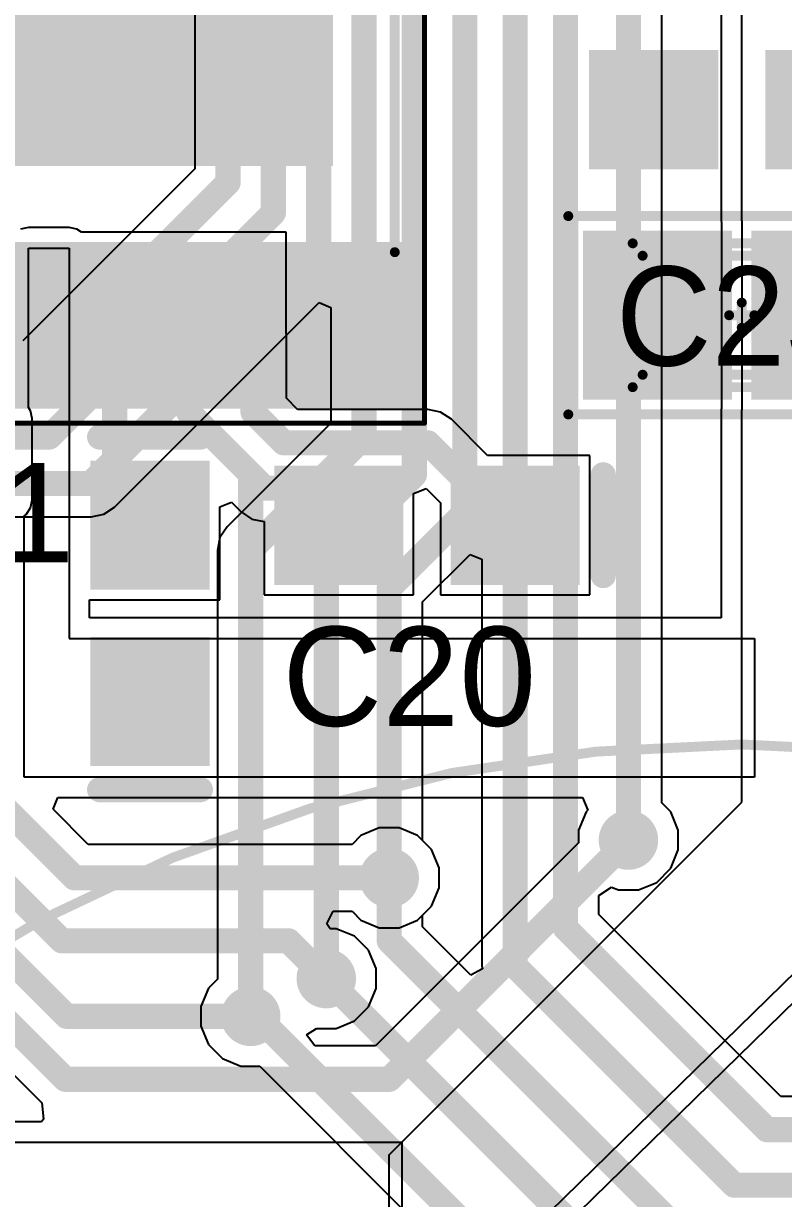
# Model space of a CAD drawing. Header units: millimetres. Extents: x -1.58 to 1.58, y -1.38 to 3.35.
# Drawn here: x -0.2852 to 0.0166, y 1.1977 to 1.6642 of the extents above; entities that cross this region are included whole.
import ezdxf

# ---------------------------------------------------------------- set-up
doc = ezdxf.new("R2010")
doc.units = ezdxf.units.MM
doc.header["$MEASUREMENT"] = 0
for name, color, linetype in [('BottomLayer', 5, 'Continuous'), ('Mechanical13', 56, 'Continuous'), ('Mechanical15', 56, 'Continuous'), ('Mechanical29', 56, 'Continuous'), ('TopLayer', 1, 'Continuous'), ('TopOverlay', 2, 'Continuous'), ('TopPaste', 8, 'Continuous'), ('TopSolder', 216, 'Continuous'), ('ViaHoleLayer', 16, 'Continuous')]:
    doc.layers.add(name, color=color, linetype=linetype)
doc.styles.add('Arial', font='arial.ttf', dxfattribs={"height": 0.2})

# ---------------------------------------------------------------- blocks, each defined once
blk = doc.blocks.new('SOP65P640X120_17N_70')
at = {"layer": 'TopLayer'}
for points in [[(-0.1447, 0.09843), (-0.08663, 0.09843), (-0.08663, 0.08071), (-0.1447, 0.08071)], [(0.08663, 0.09843), (0.1447, 0.09843), (0.1447, 0.08071), (0.08663, 0.08071)], [(-0.1447, 0.07283), (-0.08663, 0.07283), (-0.08663, 0.05512), (-0.1447, 0.05512)], [(0.08663, 0.07283), (0.1447, 0.07283), (0.1447, 0.05512), (0.08663, 0.05512)], [(-0.04843, -0.06988), (-0.04843, 0.06988), (0.04843, 0.06988), (0.04843, -0.06988)], [(-0.1447, 0.04724), (-0.08663, 0.04724), (-0.08663, 0.02953), (-0.1447, 0.02953)], [(0.08663, 0.04724), (0.1447, 0.04724), (0.1447, 0.02953), (0.08663, 0.02953)], [(-0.1447, 0.02165), (-0.08663, 0.02165), (-0.08663, 0.00394), (-0.1447, 0.00394)], [(0.08663, 0.02165), (0.1447, 0.02165), (0.1447, 0.00394), (0.08663, 0.00394)], [(-0.1447, -0.00394), (-0.08663, -0.00394), (-0.08663, -0.02165), (-0.1447, -0.02165)], [(0.08663, -0.00394), (0.1447, -0.00394), (0.1447, -0.02165), (0.08663, -0.02165)], [(-0.1447, -0.02953), (-0.08663, -0.02953), (-0.08663, -0.04724), (-0.1447, -0.04724)], [(0.08663, -0.02953), (0.1447, -0.02953), (0.1447, -0.04724), (0.08663, -0.04724)], [(-0.1447, -0.05512), (-0.08663, -0.05512), (-0.08663, -0.07283), (-0.1447, -0.07283)], [(0.08663, -0.05512), (0.1447, -0.05512), (0.1447, -0.07283), (0.08663, -0.07283)], [(-0.1447, -0.08071), (-0.08663, -0.08071), (-0.08663, -0.09843), (-0.1447, -0.09843)], [(0.08663, -0.08071), (0.1447, -0.08071), (0.1447, -0.09843), (0.08663, -0.09843)]]:
    blk.add_hatch(color=1, dxfattribs=at).paths.add_polyline_path(points)
at = {"layer": 'TopPaste'}
for points in [[(-0.1447, 0.09843), (-0.08663, 0.09843), (-0.08663, 0.08071), (-0.1447, 0.08071)], [(0.08663, 0.09843), (0.1447, 0.09843), (0.1447, 0.08071), (0.08663, 0.08071)], [(-0.1447, 0.07283), (-0.08663, 0.07283), (-0.08663, 0.05512), (-0.1447, 0.05512)], [(0.08663, 0.07283), (0.1447, 0.07283), (0.1447, 0.05512), (0.08663, 0.05512)], [(-0.04843, -0.06988), (-0.04843, 0.06988), (0.04843, 0.06988), (0.04843, -0.06988)], [(-0.1447, 0.04724), (-0.08663, 0.04724), (-0.08663, 0.02953), (-0.1447, 0.02953)], [(0.08663, 0.04724), (0.1447, 0.04724), (0.1447, 0.02953), (0.08663, 0.02953)], [(-0.1447, 0.02165), (-0.08663, 0.02165), (-0.08663, 0.00394), (-0.1447, 0.00394)], [(0.08663, 0.02165), (0.1447, 0.02165), (0.1447, 0.00394), (0.08663, 0.00394)], [(-0.1447, -0.00394), (-0.08663, -0.00394), (-0.08663, -0.02165), (-0.1447, -0.02165)], [(0.08663, -0.00394), (0.1447, -0.00394), (0.1447, -0.02165), (0.08663, -0.02165)], [(-0.1447, -0.02953), (-0.08663, -0.02953), (-0.08663, -0.04724), (-0.1447, -0.04724)], [(0.08663, -0.02953), (0.1447, -0.02953), (0.1447, -0.04724), (0.08663, -0.04724)], [(-0.1447, -0.05512), (-0.08663, -0.05512), (-0.08663, -0.07283), (-0.1447, -0.07283)], [(0.08663, -0.05512), (0.1447, -0.05512), (0.1447, -0.07283), (0.08663, -0.07283)], [(-0.1447, -0.08071), (-0.08663, -0.08071), (-0.08663, -0.09843), (-0.1447, -0.09843)], [(0.08663, -0.08071), (0.1447, -0.08071), (0.1447, -0.09843), (0.08663, -0.09843)]]:
    blk.add_hatch(color=8, dxfattribs=at).paths.add_polyline_path(points)
at = {"layer": 'TopSolder'}
for points in [[(-0.1487, 0.10243), (-0.08263, 0.10243), (-0.08263, 0.07671), (-0.1487, 0.07671)], [(0.08263, 0.10243), (0.1487, 0.10243), (0.1487, 0.07671), (0.08263, 0.07671)], [(-0.1487, 0.07683), (-0.08263, 0.07683), (-0.08263, 0.05112), (-0.1487, 0.05112)], [(0.08263, 0.07683), (0.1487, 0.07683), (0.1487, 0.05112), (0.08263, 0.05112)], [(-0.05243, -0.07388), (-0.05243, 0.07388), (0.05243, 0.07388), (0.05243, -0.07388)], [(-0.1487, 0.05124), (-0.08263, 0.05124), (-0.08263, 0.02553), (-0.1487, 0.02553)], [(0.08263, 0.05124), (0.1487, 0.05124), (0.1487, 0.02553), (0.08263, 0.02553)], [(-0.1487, 0.02565), (-0.08263, 0.02565), (-0.08263, -0.00006), (-0.1487, -0.00006)], [(0.08263, 0.02565), (0.1487, 0.02565), (0.1487, -0.00006), (0.08263, -0.00006)], [(-0.1487, 0.00006), (-0.08263, 0.00006), (-0.08263, -0.02565), (-0.1487, -0.02565)], [(0.08263, 0.00006), (0.1487, 0.00006), (0.1487, -0.02565), (0.08263, -0.02565)], [(-0.1487, -0.02553), (-0.08263, -0.02553), (-0.08263, -0.05124), (-0.1487, -0.05124)], [(0.08263, -0.02553), (0.1487, -0.02553), (0.1487, -0.05124), (0.08263, -0.05124)], [(-0.1487, -0.05112), (-0.08263, -0.05112), (-0.08263, -0.07683), (-0.1487, -0.07683)], [(0.08263, -0.05112), (0.1487, -0.05112), (0.1487, -0.07683), (0.08263, -0.07683)], [(-0.1487, -0.07671), (-0.08263, -0.07671), (-0.08263, -0.10243), (-0.1487, -0.10243)], [(0.08263, -0.07671), (0.1487, -0.07671), (0.1487, -0.10243), (0.08263, -0.10243)]]:
    blk.add_hatch(color=216, dxfattribs=at).paths.add_polyline_path(points)
at = {"layer": 'Mechanical13', "const_width": 0.00394}
for points in [[(0.08661, 0.09843), (-0.08661, 0.09843)], [(-0.08661, -0.09843), (-0.08661, 0.09843)], [(-0.08661, 0.07283), (-0.06102, 0.09843)], [(0.08661, -0.09843), (0.08661, 0.09843)], [(0.08661, -0.09843), (-0.08661, -0.09843)]]:
    blk.add_lwpolyline(points, dxfattribs=at)
at = {"layer": 'Mechanical13', "const_width": 0.00197}
for points in [[(-0.0876, 0.09843, 1), (-0.08563, 0.09843, 1)], [(-0.0876, 0.09843, 1), (-0.08563, 0.09843, 1)], [(-0.06201, 0.09843, 1), (-0.06004, 0.09843, 1)], [(0.08563, 0.09843, 1), (0.0876, 0.09843, 1)], [(0.08563, 0.09843, 1), (0.0876, 0.09843, 1)], [(-0.0876, 0.07283, 1), (-0.08563, 0.07283, 1)], [(-0.0876, -0.09843, 1), (-0.08563, -0.09843, 1)], [(-0.0876, -0.09843, 1), (-0.08563, -0.09843, 1)], [(0.08563, -0.09843, 1), (0.0876, -0.09843, 1)], [(0.08563, -0.09843, 1), (0.0876, -0.09843, 1)]]:
    blk.add_lwpolyline(points, format="xyb", close=True, dxfattribs=at)
at = {"layer": 'Mechanical15', "const_width": 0.00197}
for points in [[(0.15453, 0.11024), (-0.15453, 0.11024)], [(-0.15453, -0.11024), (-0.15453, 0.11024)], [(0.15453, -0.11024), (0.15453, 0.11024)], [(0.15453, -0.11024), (-0.15453, -0.11024)]]:
    blk.add_lwpolyline(points, dxfattribs=at)
at = {"layer": 'Mechanical15', "const_width": 0.000984}
for points in [[(-0.15502, 0.11024, 1), (-0.15404, 0.11024, 1)], [(-0.15502, 0.11024, 1), (-0.15404, 0.11024, 1)], [(0.15404, 0.11024, 1), (0.15502, 0.11024, 1)], [(0.15404, 0.11024, 1), (0.15502, 0.11024, 1)], [(-0.15502, -0.11024, 1), (-0.15404, -0.11024, 1)], [(-0.15502, -0.11024, 1), (-0.15404, -0.11024, 1)], [(0.15404, -0.11024, 1), (0.15502, -0.11024, 1)], [(0.15404, -0.11024, 1), (0.15502, -0.11024, 1)]]:
    blk.add_lwpolyline(points, format="xyb", close=True, dxfattribs=at)
at = {"layer": 'TopOverlay', "const_width": 0.00787}
blk.add_lwpolyline([(-0.08661, 0.1122), (-0.14469, 0.1122)], dxfattribs=at)
at = {"layer": 'TopOverlay', "const_width": 0.00394}
for points in [[(-0.14665, 0.1122, 1), (-0.14272, 0.1122, 1)], [(-0.08858, 0.1122, 1), (-0.08465, 0.1122, 1)]]:
    blk.add_lwpolyline(points, format="xyb", close=True, dxfattribs=at)
blk = doc.blocks.new('CAPACITOR_0805_85')
at = {"layer": 'TopLayer'}
for points in [[(-0.05906, -0.02953), (-0.05906, 0.02953), (-0.00787, 0.02953), (-0.00787, -0.02953)], [(0.00787, -0.02953), (0.00787, 0.02953), (0.05906, 0.02953), (0.05906, -0.02953)]]:
    blk.add_hatch(color=1, dxfattribs=at).paths.add_polyline_path(points)
at = {"layer": 'TopPaste'}
for points in [[(-0.05906, -0.02953), (-0.05906, 0.02953), (-0.00787, 0.02953), (-0.00787, -0.02953)], [(0.00787, -0.02953), (0.00787, 0.02953), (0.05906, 0.02953), (0.05906, -0.02953)]]:
    blk.add_hatch(color=8, dxfattribs=at).paths.add_polyline_path(points)
at = {"layer": 'TopSolder'}
for points in [[(-0.06306, -0.03353), (-0.06306, 0.03353), (-0.00387, 0.03353), (-0.00387, -0.03353)], [(0.00387, -0.03353), (0.00387, 0.03353), (0.06306, 0.03353), (0.06306, -0.03353)]]:
    blk.add_hatch(color=216, dxfattribs=at).paths.add_polyline_path(points)
at = {"layer": 'Mechanical13', "const_width": 0.00394}
for points in [[(-0.03937, -0.02362), (-0.03937, 0.02363)], [(-0.03937, 0.02363), (0.03937, 0.02363)], [(0.03937, -0.02362), (0.03937, 0.02363)], [(-0.03937, -0.02362), (0.03937, -0.02362)]]:
    blk.add_lwpolyline(points, dxfattribs=at)
at = {"layer": 'Mechanical13', "const_width": 0.00197}
for points in [[(-0.04035, 0.02363, 1), (-0.03838, 0.02363, 1)], [(-0.04035, 0.02363, 1), (-0.03838, 0.02363, 1)], [(0.03839, 0.02363, 1), (0.04035, 0.02363, 1)], [(0.03839, 0.02363, 1), (0.04035, 0.02363, 1)], [(-0.04035, -0.02362, 1), (-0.03838, -0.02362, 1)], [(-0.04035, -0.02362, 1), (-0.03838, -0.02362, 1)], [(0.03839, -0.02362, 1), (0.04035, -0.02362, 1)], [(0.03839, -0.02362, 1), (0.04035, -0.02362, 1)]]:
    blk.add_lwpolyline(points, format="xyb", close=True, dxfattribs=at)
at = {"layer": 'Mechanical15', "const_width": 0.00394}
for points in [[(-0.0689, 0.03937), (0.0689, 0.03937)], [(-0.0689, -0.03937), (-0.0689, 0.03937)], [(0.0689, -0.03937), (0.0689, 0.03937)], [(0, -0.005), (0, 0.005)], [(-0.005, 0), (0.005, 0)], [(-0.0689, -0.03937), (0.0689, -0.03937)]]:
    blk.add_lwpolyline(points, dxfattribs=at)
at = {"layer": 'Mechanical15', "const_width": 0.00197}
for points in [[(-0.06988, 0.03937, 1), (-0.06791, 0.03937, 1)], [(-0.06988, 0.03937, 1), (-0.06791, 0.03937, 1)], [(0.06791, 0.03937, 1), (0.06988, 0.03937, 1)], [(0.06791, 0.03937, 1), (0.06988, 0.03937, 1)], [(-0.00098, 0.005, 1), (0.00098, 0.005, 1)], [(-0.00598, 0, 1), (-0.00402, 0, 1)], [(0.00402, 0, 1), (0.00598, 0, 1)], [(-0.00098, -0.005, 1), (0.00098, -0.005, 1)], [(-0.06988, -0.03937, 1), (-0.06791, -0.03937, 1)], [(-0.06988, -0.03937, 1), (-0.06791, -0.03937, 1)], [(0.06791, -0.03937, 1), (0.06988, -0.03937, 1)], [(0.06791, -0.03937, 1), (0.06988, -0.03937, 1)]]:
    blk.add_lwpolyline(points, format="xyb", close=True, dxfattribs=at)
at = {"layer": 'Mechanical29', "const_width": 0.00394}
for points in [[(-0.04331, 0.02854), (0.04331, 0.02854)], [(-0.04331, -0.02854), (-0.04331, 0.02854)], [(0.04331, -0.02854), (0.04331, 0.02854)], [(-0.04331, -0.02854), (0.04331, -0.02854)]]:
    blk.add_lwpolyline(points, dxfattribs=at)
at = {"layer": 'Mechanical29', "const_width": 0.00197}
for points in [[(-0.04429, 0.02854, 1), (-0.04232, 0.02854, 1)], [(-0.04429, 0.02854, 1), (-0.04232, 0.02854, 1)], [(0.04232, 0.02854, 1), (0.04429, 0.02854, 1)], [(0.04232, 0.02854, 1), (0.04429, 0.02854, 1)], [(-0.04429, -0.02854, 1), (-0.04232, -0.02854, 1)], [(-0.04429, -0.02854, 1), (-0.04232, -0.02854, 1)], [(0.04232, -0.02854, 1), (0.04429, -0.02854, 1)], [(0.04232, -0.02854, 1), (0.04429, -0.02854, 1)]]:
    blk.add_lwpolyline(points, format="xyb", close=True, dxfattribs=at)
at = {"layer": 'TopOverlay', "const_width": 0.00787}
for points in [[(-0.0689, -0.03937), (-0.0689, 0.03937)], [(0.0689, -0.03937), (0.0689, 0.03937)]]:
    blk.add_lwpolyline(points, dxfattribs=at)
at = {"layer": 'TopOverlay', "const_width": 0.00394}
for points in [[(-0.07087, 0.03937, 1), (-0.06693, 0.03937, 1)], [(0.06693, 0.03937, 1), (0.07087, 0.03937, 1)], [(-0.07087, -0.03937, 1), (-0.06693, -0.03937, 1)], [(0.06693, -0.03937, 1), (0.07087, -0.03937, 1)]]:
    blk.add_lwpolyline(points, format="xyb", close=True, dxfattribs=at)
at = {"layer": 'Mechanical29'}
blk.add_text('C23', height=0.03937, rotation=360, dxfattribs=at).set_placement((-0.05, -0.02))
blk = doc.blocks.new('C_________0603_86')
at = {"layer": 'TopLayer'}
for points in [[(-0.05665, -0.01969), (-0.05665, 0.01969), (-0.01335, 0.01969), (-0.01335, -0.01969)], [(0.01335, -0.01969), (0.01335, 0.01969), (0.05665, 0.01969), (0.05665, -0.01969)]]:
    blk.add_hatch(color=1, dxfattribs=at).paths.add_polyline_path(points)
at = {"layer": 'TopPaste'}
for points in [[(-0.05665, -0.01969), (-0.05665, 0.01969), (-0.01335, 0.01969), (-0.01335, -0.01969)], [(0.01335, -0.01969), (0.01335, 0.01969), (0.05665, 0.01969), (0.05665, -0.01969)]]:
    blk.add_hatch(color=8, dxfattribs=at).paths.add_polyline_path(points)
at = {"layer": 'TopSolder'}
for points in [[(-0.06065, -0.02369), (-0.06065, 0.02369), (-0.00935, 0.02369), (-0.00935, -0.02369)], [(0.00935, -0.02369), (0.00935, 0.02369), (0.06065, 0.02369), (0.06065, -0.02369)]]:
    blk.add_hatch(color=216, dxfattribs=at).paths.add_polyline_path(points)
at = {"layer": 'TopOverlay', "const_width": 0.01}
for points in [[(-0.07, -0.02), (-0.07, 0.02)], [(0.07, -0.02), (0.07, 0.02)]]:
    blk.add_lwpolyline(points, dxfattribs=at)
at = {"layer": 'TopOverlay', "const_width": 0.005}
for points in [[(-0.0725, 0.02, 1), (-0.0675, 0.02, 1)], [(0.0675, 0.02, 1), (0.0725, 0.02, 1)], [(-0.0725, -0.02, 1), (-0.0675, -0.02, 1)], [(0.0675, -0.02, 1), (0.0725, -0.02, 1)]]:
    blk.add_lwpolyline(points, format="xyb", close=True, dxfattribs=at)
blk = doc.blocks.new('C_________0603_87')
at = {"layer": 'TopLayer'}
for points in [[(-0.05665, -0.01969), (-0.05665, 0.01969), (-0.01335, 0.01969), (-0.01335, -0.01969)], [(0.01335, -0.01969), (0.01335, 0.01969), (0.05665, 0.01969), (0.05665, -0.01969)]]:
    blk.add_hatch(color=1, dxfattribs=at).paths.add_polyline_path(points)
at = {"layer": 'TopPaste'}
for points in [[(-0.05665, -0.01969), (-0.05665, 0.01969), (-0.01335, 0.01969), (-0.01335, -0.01969)], [(0.01335, -0.01969), (0.01335, 0.01969), (0.05665, 0.01969), (0.05665, -0.01969)]]:
    blk.add_hatch(color=8, dxfattribs=at).paths.add_polyline_path(points)
at = {"layer": 'TopSolder'}
for points in [[(-0.06065, -0.02369), (-0.06065, 0.02369), (-0.00935, 0.02369), (-0.00935, -0.02369)], [(0.00935, -0.02369), (0.00935, 0.02369), (0.06065, 0.02369), (0.06065, -0.02369)]]:
    blk.add_hatch(color=216, dxfattribs=at).paths.add_polyline_path(points)
at = {"layer": 'TopOverlay', "const_width": 0.01}
for points in [[(-0.07, -0.02), (-0.07, 0.02)], [(0.07, -0.02), (0.07, 0.02)]]:
    blk.add_lwpolyline(points, dxfattribs=at)
at = {"layer": 'TopOverlay', "const_width": 0.005}
for points in [[(-0.0725, 0.02, 1), (-0.0675, 0.02, 1)], [(0.0675, 0.02, 1), (0.0725, 0.02, 1)], [(-0.0725, -0.02, 1), (-0.0675, -0.02, 1)], [(0.0675, -0.02, 1), (0.0725, -0.02, 1)]]:
    blk.add_lwpolyline(points, format="xyb", close=True, dxfattribs=at)
blk = doc.blocks.new('C_________0603_88')
at = {"layer": 'TopLayer'}
for points in [[(-0.05665, -0.01969), (-0.05665, 0.01969), (-0.01335, 0.01969), (-0.01335, -0.01969)], [(0.01335, -0.01969), (0.01335, 0.01969), (0.05665, 0.01969), (0.05665, -0.01969)]]:
    blk.add_hatch(color=1, dxfattribs=at).paths.add_polyline_path(points)
at = {"layer": 'TopPaste'}
for points in [[(-0.05665, -0.01969), (-0.05665, 0.01969), (-0.01335, 0.01969), (-0.01335, -0.01969)], [(0.01335, -0.01969), (0.01335, 0.01969), (0.05665, 0.01969), (0.05665, -0.01969)]]:
    blk.add_hatch(color=8, dxfattribs=at).paths.add_polyline_path(points)
at = {"layer": 'TopSolder'}
for points in [[(-0.06065, -0.02369), (-0.06065, 0.02369), (-0.00935, 0.02369), (-0.00935, -0.02369)], [(0.00935, -0.02369), (0.00935, 0.02369), (0.06065, 0.02369), (0.06065, -0.02369)]]:
    blk.add_hatch(color=216, dxfattribs=at).paths.add_polyline_path(points)
at = {"layer": 'TopOverlay', "const_width": 0.01}
for points in [[(-0.07, 0.02), (-0.07, -0.02)], [(0.07, 0.02), (0.07, -0.02)]]:
    blk.add_lwpolyline(points, dxfattribs=at)
at = {"layer": 'TopOverlay', "const_width": 0.005}
for points in [[(-0.0725, 0.02, 1), (-0.0675, 0.02, 1)], [(0.0675, 0.02, 1), (0.0725, 0.02, 1)], [(-0.0725, -0.02, 1), (-0.0675, -0.02, 1)], [(0.0675, -0.02, 1), (0.0725, -0.02, 1)]]:
    blk.add_lwpolyline(points, format="xyb", close=True, dxfattribs=at)

msp = doc.modelspace()

# ---------------------------------------------------------------- hatches: boundary and pattern name
at = {"layer": 'BottomLayer'}
h = msp.add_hatch(color=5, dxfattribs=at)
edge = h.paths.add_edge_path()
edge.add_arc((-0.045, 1.34), 0.01181, 0, 360)
h = msp.add_hatch(color=5, dxfattribs=at)
edge = h.paths.add_edge_path()
edge.add_arc((-0.14, 1.325), 0.01181, 0, 360)
h = msp.add_hatch(color=5, dxfattribs=at)
edge = h.paths.add_edge_path()
edge.add_arc((-0.165, 1.285), 0.01181, 0, 360)
h = msp.add_hatch(color=5, dxfattribs=at)
edge = h.paths.add_edge_path()
edge.add_arc((-0.195, 1.27), 0.01181, 0, 360)
at = {"layer": 'TopLayer'}
h = msp.add_hatch(color=1, dxfattribs=at)
edge = h.paths.add_edge_path()
edge.add_arc((-0.045, 1.34), 0.01181, 0, 360)
h = msp.add_hatch(color=1, dxfattribs=at)
edge = h.paths.add_edge_path()
edge.add_arc((-0.14, 1.325), 0.01181, 0, 360)
h = msp.add_hatch(color=1, dxfattribs=at)
edge = h.paths.add_edge_path()
edge.add_arc((-0.165, 1.285), 0.01181, 0, 360)
h = msp.add_hatch(color=1, dxfattribs=at)
edge = h.paths.add_edge_path()
edge.add_arc((-0.195, 1.27), 0.01181, 0, 360)
at = {"layer": 'ViaHoleLayer'}
h = msp.add_hatch(color=16, dxfattribs=at)
edge = h.paths.add_edge_path()
edge.add_arc((-0.045, 1.34), 0.00591, 0, 360)
h = msp.add_hatch(color=16, dxfattribs=at)
edge = h.paths.add_edge_path()
edge.add_arc((-0.14, 1.325), 0.00591, 0, 360)
h = msp.add_hatch(color=16, dxfattribs=at)
edge = h.paths.add_edge_path()
edge.add_arc((-0.165, 1.285), 0.00591, 0, 360)
h = msp.add_hatch(color=16, dxfattribs=at)
edge = h.paths.add_edge_path()
edge.add_arc((-0.195, 1.27), 0.00591, 0, 360)

# ---------------------------------------------------------------- linework, layer by layer
at = {"layer": 'BottomLayer'}
for p, q in [((-0.21725, 1.94793), (-0.21725, 1.60649)), ((-0.03175, 1.35476), (-0.03175, 1.9246)), ((-0.21725, 1.60649), (-0.28549, 1.53825)), ((-0.24906, 1.4722), (-0.16787, 1.55338)), ((-0.16787, 1.55338), (-0.16325, 1.55147)), ((-0.16325, 1.55147), (-0.16325, 1.50549)), ((-0.16325, 1.50549), (-0.20437, 1.46437)), ((-0.25336, 1.46932), (-0.24906, 1.4722)), ((-0.44619, 1.46832), (-0.25843, 1.46832)), ((-0.25843, 1.46832), (-0.25336, 1.46932)), ((-0.20437, 1.46437), (-0.20725, 1.46007)), ((-0.20725, 1.46007), (-0.20825, 1.455)), ((-0.20825, 1.455), (-0.20825, 1.28476)), ((-0.12675, 1.43451), (-0.10787, 1.45338)), ((-0.10787, 1.45338), (-0.10325, 1.45147)), ((-0.10325, 1.45147), (-0.10325, 1.29)), ((-0.12675, 1.33976), (-0.12675, 1.43451)), ((-0.02821, 1.35122), (-0.03175, 1.35476)), ((-0.02519, 1.34394), (-0.02821, 1.35122)), ((-0.02519, 1.33606), (-0.02519, 1.34394)), ((-0.12321, 1.33622), (-0.12675, 1.33976)), ((-0.12019, 1.32894), (-0.12321, 1.33622)), ((-0.02821, 1.32878), (-0.02519, 1.33606)), ((-0.12019, 1.32106), (-0.12019, 1.32894)), ((-0.03378, 1.32321), (-0.02821, 1.32878)), ((-0.12321, 1.31378), (-0.12019, 1.32106)), ((-0.05675, 1.31801), (-0.05175, 1.32135)), ((-0.05175, 1.32135), (-0.04894, 1.32019)), ((-0.04894, 1.32019), (-0.04106, 1.32019)), ((-0.04106, 1.32019), (-0.03378, 1.32321)), ((-0.05675, 1.31049), (-0.05675, 1.31801)), ((-0.12675, 1.31024), (-0.12321, 1.31378)), ((-0.12675, 1.30549), (-0.12675, 1.31024)), ((0.01549, 1.23825), (-0.05675, 1.31049)), ((-0.10763, 1.28638), (-0.12675, 1.30549)), ((-0.10302, 1.28884), (-0.10763, 1.28638)), ((-0.10325, 1.29), (-0.10302, 1.28884)), ((-0.20825, 1.28476), (-0.21179, 1.28122)), ((-0.21179, 1.28122), (-0.21481, 1.27394)), ((-0.21481, 1.27394), (-0.21481, 1.26606)), ((-0.21481, 1.26606), (-0.21179, 1.25878)), ((-0.21179, 1.25878), (-0.20622, 1.25321)), ((-0.20622, 1.25321), (-0.19894, 1.25019)), ((-0.19894, 1.25019), (-0.19143, 1.25019)), ((-0.19143, 1.25019), (-0.05981, 1.11857)), ((0.11, 1.23825), (0.01549, 1.23825))]:
    msp.add_line(p, q, dxfattribs=at)
at = {"layer": 'BottomLayer', "const_width": 0.01}
for points in [[(-0.204, 1.601), (-0.204, 2.18091)], [(-0.186, 1.589), (-0.186, 2.0462)], [(-0.168, 1.572), (-0.168, 2.03875)], [(-0.15, 1.5), (-0.15, 2.03129)], [(-0.13, 1.485), (-0.13, 2.00426)], [(-0.11, 1.47), (-0.11, 1.97574)], [(-0.09, 1.29), (-0.09, 1.95)], [(-0.07, 1.305), (-0.07, 1.93054)], [(-0.045, 1.34), (-0.045, 1.93009)], [(-0.28, 1.525), (-0.204, 1.601)], [(-0.275, 1.5), (-0.186, 1.589)], [(-0.25843, 1.48157), (-0.168, 1.572)], [(-0.535, 1.525), (-0.28, 1.525)], [(-0.515, 1.5), (-0.275, 1.5)], [(-0.195, 1.455), (-0.15, 1.5)], [(-0.165, 1.45), (-0.13, 1.485)], [(-0.49343, 1.48157), (-0.25843, 1.48157)], [(-0.14, 1.44), (-0.11, 1.47)], [(-0.195, 1.27), (-0.195, 1.455)], [(-0.165, 1.285), (-0.165, 1.45)], [(-0.14, 1.325), (-0.14, 1.44)], [(-0.14, 1.3), (-0.14, 1.325)], [(-0.07, 1.305), (0.01, 1.225)], [(-0.14, 1.3), (-0.01, 1.17)], [(-0.09, 1.29), (-0.003, 1.203)], [(-0.165, 1.285), (-0.025, 1.145)], [(-0.195, 1.27), (-0.1925, 1.27)], [(-0.1925, 1.27), (-0.0425, 1.12)], [(0.01, 1.225), (0.11, 1.225)], [(-0.003, 1.203), (0.10209, 1.203)]]:
    msp.add_lwpolyline(points, dxfattribs=at)
at = {"layer": 'BottomLayer', "const_width": 0.005}
for points in [[(-0.2065, 1.601, 1), (-0.2015, 1.601, 1)], [(-0.2065, 1.601, 1), (-0.2015, 1.601, 1)], [(-0.1885, 1.589, 1), (-0.1835, 1.589, 1)], [(-0.1885, 1.589, 1), (-0.1835, 1.589, 1)], [(-0.1705, 1.572, 1), (-0.1655, 1.572, 1)], [(-0.1705, 1.572, 1), (-0.1655, 1.572, 1)], [(-0.2825, 1.525, 1), (-0.2775, 1.525, 1)], [(-0.2825, 1.525, 1), (-0.2775, 1.525, 1)], [(-0.2775, 1.5, 1), (-0.2725, 1.5, 1)], [(-0.2775, 1.5, 1), (-0.2725, 1.5, 1)], [(-0.1525, 1.5, 1), (-0.1475, 1.5, 1)], [(-0.1525, 1.5, 1), (-0.1475, 1.5, 1)], [(-0.1325, 1.485, 1), (-0.1275, 1.485, 1)], [(-0.1325, 1.485, 1), (-0.1275, 1.485, 1)], [(-0.26093, 1.48157, 1), (-0.25593, 1.48157, 1)], [(-0.26093, 1.48157, 1), (-0.25593, 1.48157, 1)], [(-0.1125, 1.47, 1), (-0.1075, 1.47, 1)], [(-0.1125, 1.47, 1), (-0.1075, 1.47, 1)], [(-0.1975, 1.455, 1), (-0.1925, 1.455, 1)], [(-0.1975, 1.455, 1), (-0.1925, 1.455, 1)], [(-0.1675, 1.45, 1), (-0.1625, 1.45, 1)], [(-0.1675, 1.45, 1), (-0.1625, 1.45, 1)], [(-0.1425, 1.44, 1), (-0.1375, 1.44, 1)], [(-0.1425, 1.44, 1), (-0.1375, 1.44, 1)], [(-0.0475, 1.34, 1), (-0.0425, 1.34, 1)], [(-0.1425, 1.325, 1), (-0.1375, 1.325, 1)], [(-0.1425, 1.325, 1), (-0.1375, 1.325, 1)], [(-0.0725, 1.305, 1), (-0.0675, 1.305, 1)], [(-0.0725, 1.305, 1), (-0.0675, 1.305, 1)], [(-0.1425, 1.3, 1), (-0.1375, 1.3, 1)], [(-0.1425, 1.3, 1), (-0.1375, 1.3, 1)], [(-0.0925, 1.29, 1), (-0.0875, 1.29, 1)], [(-0.0925, 1.29, 1), (-0.0875, 1.29, 1)], [(-0.1675, 1.285, 1), (-0.1625, 1.285, 1)], [(-0.1675, 1.285, 1), (-0.1625, 1.285, 1)], [(-0.1975, 1.27, 1), (-0.1925, 1.27, 1)], [(-0.1975, 1.27, 1), (-0.1925, 1.27, 1)], [(-0.195, 1.27, 1), (-0.19, 1.27, 1)], [(-0.195, 1.27, 1), (-0.19, 1.27, 1)], [(0.0075, 1.225, 1), (0.0125, 1.225, 1)], [(0.0075, 1.225, 1), (0.0125, 1.225, 1)], [(-0.0055, 1.203, 1), (-0.0005, 1.203, 1)], [(-0.0055, 1.203, 1), (-0.0005, 1.203, 1)]]:
    msp.add_lwpolyline(points, format="xyb", close=True, dxfattribs=at)
at = {"layer": 'TopLayer'}
for p, q in [((-0.00816, 1.67), (-0.00816, 1.58587)), ((0, 1.58587), (0, 1.67)), ((-0.28331, 1.58316), (-0.28643, 1.58254)), ((-0.26713, 1.58316), (-0.28331, 1.58316)), ((-0.26401, 1.58254), (-0.26713, 1.58316)), ((-0.26226, 1.58137), (-0.26401, 1.58254)), ((-0.00816, 1.58587), (-0.00803, 1.58524)), ((-0.00803, 1.58524), (-0.00803, 1.51145)), ((0.00013, 1.58587), (0, 1.58587)), ((0.00013, 1.51082), (0.00013, 1.58587)), ((-0.18098, 1.58137), (-0.26226, 1.58137)), ((-0.18098, 1.54125), (-0.18098, 1.58137)), ((-0.28331, 1.51168), (-0.28331, 1.575)), ((-0.28331, 1.575), (-0.26713, 1.575)), ((-0.26713, 1.575), (-0.26713, 1.42)), ((-0.18085, 1.5406), (-0.18098, 1.54125)), ((-0.18085, 1.5154), (-0.18085, 1.5406)), ((-0.28246, 1.51042), (-0.28331, 1.51168)), ((-0.17639, 1.51094), (-0.18085, 1.5154)), ((-0.00803, 1.51145), (-0.00816, 1.51082)), ((-0.28184, 1.5073), (-0.28246, 1.51042)), ((-0.28184, 1.475), (-0.28184, 1.5073)), ((-0.12465, 1.51094), (-0.17639, 1.51094)), ((-0.11958, 1.50993), (-0.12465, 1.51094)), ((-0.11528, 1.50706), (-0.11958, 1.50993)), ((-0.10091, 1.49269), (-0.11528, 1.50706)), ((-0.00816, 1.51082), (-0.00816, 1.42816)), ((0, 1.355), (0, 1.51082)), ((0, 1.51082), (0.00013, 1.51082)), ((-0.06035, 1.49269), (-0.10091, 1.49269)), ((-0.06035, 1.43731), (-0.06035, 1.49269)), ((-0.13035, 1.47756), (-0.12535, 1.47963)), ((-0.12535, 1.47963), (-0.11965, 1.47394)), ((-0.28246, 1.47188), (-0.28184, 1.475)), ((-0.20731, 1.47225), (-0.2027, 1.47417)), ((-0.2027, 1.47417), (-0.19884, 1.47031)), ((-0.13035, 1.43731), (-0.13035, 1.47756)), ((-0.28423, 1.46923), (-0.28246, 1.47188)), ((-0.20731, 1.43535), (-0.20731, 1.47225)), ((-0.19884, 1.47031), (-0.19454, 1.46744)), ((-0.11965, 1.47394), (-0.11965, 1.43731)), ((-0.285, 1.46872), (-0.28423, 1.46923)), ((-0.285, 1.365), (-0.285, 1.46872)), ((-0.19454, 1.46744), (-0.18965, 1.46647)), ((-0.18965, 1.46647), (-0.18965, 1.43731)), ((-0.18965, 1.43731), (-0.13035, 1.43731)), ((-0.11965, 1.43731), (-0.06035, 1.43731)), ((-0.25897, 1.42816), (-0.25897, 1.43535)), ((-0.25897, 1.43535), (-0.20731, 1.43535)), ((-0.00816, 1.42816), (-0.25897, 1.42816)), ((-0.26713, 1.42), (0.005, 1.42)), ((0.005, 1.42), (0.005, 1.365)), ((0.005, 1.365), (-0.285, 1.365)), ((-0.27348, 1.35222), (-0.27157, 1.35684)), ((-0.27157, 1.35684), (-0.06324, 1.35684)), ((-0.14, 1.215), (0, 1.355)), ((-0.06324, 1.35684), (-0.06117, 1.35184)), ((-0.25951, 1.33825), (-0.27348, 1.35222)), ((-0.06179, 1.35122), (-0.06481, 1.34394)), ((-0.06117, 1.35184), (-0.06179, 1.35122)), ((-0.14394, 1.34481), (-0.15122, 1.34179)), ((-0.13606, 1.34481), (-0.14394, 1.34481)), ((-0.12878, 1.34179), (-0.13606, 1.34481)), ((-0.06481, 1.34394), (-0.06481, 1.33893)), ((-0.15122, 1.34179), (-0.15476, 1.33825)), ((-0.06481, 1.33893), (-0.14549, 1.25825)), ((-0.12321, 1.33622), (-0.12878, 1.34179)), ((-0.15476, 1.33825), (-0.25951, 1.33825)), ((-0.12019, 1.32894), (-0.12321, 1.33622)), ((0.06, 1.32552), (-0.13539, 1.13472)), ((-0.12019, 1.32106), (-0.12019, 1.32894)), ((-0.12321, 1.31378), (-0.12019, 1.32106)), ((-0.12903, 1.12953), (0.0657, 1.31968)), ((-0.16484, 1.30675), (-0.16232, 1.31175)), ((-0.16232, 1.31175), (-0.15476, 1.31175)), ((-0.15476, 1.31175), (-0.15122, 1.30821)), ((-0.12878, 1.30821), (-0.12321, 1.31378)), ((-0.34927, 1.30694), (-0.27796, 1.23563)), ((-0.1634, 1.30481), (-0.16484, 1.30675)), ((-0.15122, 1.30821), (-0.14394, 1.30519)), ((-0.13606, 1.30519), (-0.12878, 1.30821)), ((-0.16106, 1.30481), (-0.1634, 1.30481)), ((-0.15378, 1.30179), (-0.16106, 1.30481)), ((-0.14821, 1.29622), (-0.15378, 1.30179)), ((-0.14394, 1.30519), (-0.13606, 1.30519)), ((-0.14519, 1.28894), (-0.14821, 1.29622)), ((-0.14519, 1.28106), (-0.14519, 1.28894)), ((-0.14821, 1.27378), (-0.14519, 1.28106)), ((-0.15378, 1.26821), (-0.14821, 1.27378)), ((-0.17287, 1.26265), (-0.16894, 1.26519)), ((-0.16894, 1.26519), (-0.16106, 1.26519)), ((-0.16106, 1.26519), (-0.15378, 1.26821)), ((-0.16956, 1.25825), (-0.17287, 1.26265)), ((-0.14549, 1.25825), (-0.16956, 1.25825)), ((-0.27796, 1.23563), (-0.27728, 1.22916)), ((-0.27811, 1.22816), (-0.33162, 1.22816)), ((-0.27728, 1.22916), (-0.27811, 1.22816)), ((-0.335, 1.22), (-0.135, 1.22)), ((-0.135, 1.22), (-0.135, 1.135)), ((-0.14, 1.13666), (-0.14, 1.215))]:
    msp.add_line(p, q, dxfattribs=at)
at = {"layer": 'TopLayer', "const_width": 0.01}
for points in [[(-0.24902, 1.47902), (-0.24902, 1.54433)], [(-0.22343, 1.54433), (-0.21969, 1.5406)], [(-0.19783, 1.54433), (-0.1941, 1.5406)], [(-0.21969, 1.50991), (-0.21969, 1.5406)], [(-0.1941, 1.50991), (-0.1941, 1.5406)], [(-0.21969, 1.50991), (-0.18947, 1.47969)], [(-0.1941, 1.50991), (-0.18188, 1.49769)], [(-0.18188, 1.49769), (-0.12465, 1.49769)], [(-0.12465, 1.49769), (-0.09197, 1.465)], [(-0.24902, 1.47902), (-0.235, 1.465)], [(-0.18947, 1.47969), (-0.17469, 1.47969)], [(-0.17469, 1.47969), (-0.16, 1.465)], [(-0.09197, 1.465), (-0.09, 1.465)], [(-0.3724, 1.4324), (-0.265, 1.325)], [(-0.365, 1.395), (-0.27, 1.3)], [(-0.35573, 1.3576), (-0.26813, 1.27)], [(-0.14, 1.245), (-0.045, 1.34)], [(-0.265, 1.325), (-0.14, 1.325)], [(-0.34378, 1.3202), (-0.26859, 1.245)], [(-0.27, 1.3), (-0.18, 1.3)], [(-0.18, 1.3), (-0.165, 1.285)], [(-0.26813, 1.27), (-0.20429, 1.27)], [(-0.26859, 1.245), (-0.14, 1.245)]]:
    msp.add_lwpolyline(points, dxfattribs=at)
at = {"layer": 'TopLayer', "const_width": 0.005}
for points in [[(-0.25152, 1.54433, 1), (-0.24652, 1.54433, 1)], [(-0.22593, 1.54433, 1), (-0.22093, 1.54433, 1)], [(-0.20033, 1.54433, 1), (-0.19533, 1.54433, 1)], [(-0.22219, 1.5406, 1), (-0.21719, 1.5406, 1)], [(-0.22219, 1.5406, 1), (-0.21719, 1.5406, 1)], [(-0.1966, 1.5406, 1), (-0.1916, 1.5406, 1)], [(-0.1966, 1.5406, 1), (-0.1916, 1.5406, 1)], [(-0.22219, 1.50991, 1), (-0.21719, 1.50991, 1)], [(-0.22219, 1.50991, 1), (-0.21719, 1.50991, 1)], [(-0.1966, 1.50991, 1), (-0.1916, 1.50991, 1)], [(-0.1966, 1.50991, 1), (-0.1916, 1.50991, 1)], [(-0.18438, 1.49769, 1), (-0.17938, 1.49769, 1)], [(-0.18438, 1.49769, 1), (-0.17938, 1.49769, 1)], [(-0.12715, 1.49769, 1), (-0.12215, 1.49769, 1)], [(-0.12715, 1.49769, 1), (-0.12215, 1.49769, 1)], [(-0.25152, 1.47902, 1), (-0.24652, 1.47902, 1)], [(-0.25152, 1.47902, 1), (-0.24652, 1.47902, 1)], [(-0.19197, 1.47969, 1), (-0.18697, 1.47969, 1)], [(-0.19197, 1.47969, 1), (-0.18697, 1.47969, 1)], [(-0.17719, 1.47969, 1), (-0.17219, 1.47969, 1)], [(-0.17719, 1.47969, 1), (-0.17219, 1.47969, 1)], [(-0.2375, 1.465, 1), (-0.2325, 1.465, 1)], [(-0.1625, 1.465, 1), (-0.1575, 1.465, 1)], [(-0.09447, 1.465, 1), (-0.08947, 1.465, 1)], [(-0.09447, 1.465, 1), (-0.08947, 1.465, 1)], [(-0.0925, 1.465, 1), (-0.0875, 1.465, 1)], [(-0.0475, 1.34, 1), (-0.0425, 1.34, 1)], [(-0.2675, 1.325, 1), (-0.2625, 1.325, 1)], [(-0.2675, 1.325, 1), (-0.2625, 1.325, 1)], [(-0.1425, 1.325, 1), (-0.1375, 1.325, 1)], [(-0.2725, 1.3, 1), (-0.2675, 1.3, 1)], [(-0.2725, 1.3, 1), (-0.2675, 1.3, 1)], [(-0.1825, 1.3, 1), (-0.1775, 1.3, 1)], [(-0.1825, 1.3, 1), (-0.1775, 1.3, 1)], [(-0.1675, 1.285, 1), (-0.1625, 1.285, 1)], [(-0.27063, 1.27, 1), (-0.26563, 1.27, 1)], [(-0.27063, 1.27, 1), (-0.26563, 1.27, 1)], [(-0.20679, 1.27, 1), (-0.20179, 1.27, 1)], [(-0.27109, 1.245, 1), (-0.26609, 1.245, 1)], [(-0.27109, 1.245, 1), (-0.26609, 1.245, 1)], [(-0.1425, 1.245, 1), (-0.1375, 1.245, 1)], [(-0.1425, 1.245, 1), (-0.1375, 1.245, 1)]]:
    msp.add_lwpolyline(points, format="xyb", close=True, dxfattribs=at)
at = {"layer": 'TopOverlay', "const_width": 0.00394}
msp.add_lwpolyline([(0.59055, 0.7874, 1), (-0.59055, 0.7874, 1)], format="xyb", close=True, dxfattribs=at)

# ---------------------------------------------------------------- block references
for name, p, rotation in [('SOP65P640X120_17N_70', (-0.23622, 1.66), 270), ('C_________0603_87', (-0.235, 1.43), 270), ('C_________0603_88', (-0.125, 1.465), 180)]:
    msp.add_blockref(name, p, dxfattribs=dict(rotation=rotation))
for name, p in [('C_________0603_86', (0, 1.63)), ('CAPACITOR_0805_85', (0, 1.54835))]:
    msp.add_blockref(name, p)

# ---------------------------------------------------------------- texts
at = {"layer": 'TopOverlay', "style": 'Arial'}
for s, p in [('C21', (-0.36592, 1.45032)), ('C20', (-0.18248, 1.38532))]:
    msp.add_text(s, height=0.03937, dxfattribs=at).set_placement(p)

doc.saveas('drawing.dxf')
